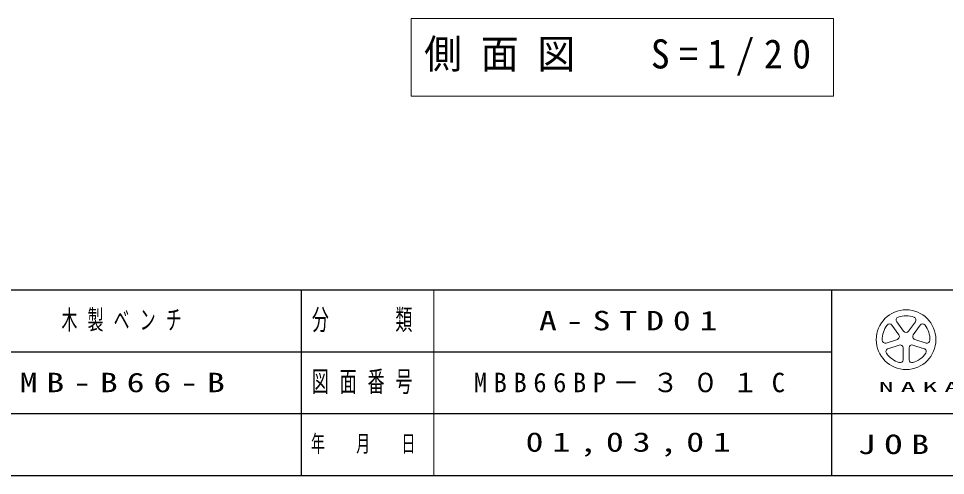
# Model space of a CAD drawing. Units: millimetres on the paper, scale 1:20. Extents: x -365 to 0, y 0 to 257.
# Drawn here: x -162 to -57.1, y 0 to 51.7 of the extents above; entities that cross this region are included whole.
import ezdxf

# ---------------------------------------------------------------- set-up
doc = ezdxf.new("R2010")
doc.units = ezdxf.units.MM
doc.layers.add('LY_1', color=3, linetype='Continuous', lineweight=25)
doc.layers.add('LY_4', color=7, linetype='Continuous', lineweight=13)
doc.styles.add('ＭＳ ゴシック', font='')
doc.styles.get('ＭＳ ゴシック').set_extended_font_data('MS Gothic')

msp = doc.modelspace()

# ---------------------------------------------------------------- linework, layer by layer
at = {"layer": 'LY_1', "color": 7, "lineweight": 13}
for p, q in [((-117.58, 51.695), (-117.58, 42.895)), ((-69.78, 51.695), (-117.58, 51.695)), ((-69.78, 42.895), (-69.78, 51.695)), ((-117.58, 42.895), (-69.78, 42.895))]:
    msp.add_line(p, q, dxfattribs=at)
at = {"layer": 'LY_4', "color": 20, "lineweight": 25}
for p, q in [((-365, 21), (0, 21)), ((-365, 0), (0, 0))]:
    msp.add_line(p, q, dxfattribs=at)
at = {"layer": 'LY_4', "color": 3, "lineweight": 25}
for p, q in [((-130, 21), (-130, 0)), ((-70, 21), (-70, 0)), ((-182.5, 14), (-70, 14)), ((-237.5, 7), (0, 7))]:
    msp.add_line(p, q, dxfattribs=at)
at = {"layer": 'LY_4'}
for p, q in [((-115, 21), (-115, 0)), ((-62.39, 15.917), (-63.175, 16.997)), ((-62.629, 17.393), (-61.844, 16.313)), ((-61.298, 16.313), (-60.513, 17.393)), ((-59.967, 16.997), (-60.752, 15.917)), ((-63.828, 14.985), (-62.559, 15.397)), ((-62.35, 14.755), (-63.62, 14.343)), ((-59.522, 14.343), (-60.792, 14.755)), ((-60.583, 15.397), (-59.313, 14.985)), ((-61.908, 13.099), (-61.908, 14.434)), ((-61.233, 14.434), (-61.233, 13.099))]:
    msp.add_line(p, q, dxfattribs=at)
msp.add_circle((-61.571, 15.363), 3.375, dxfattribs=at)
for centre, radius, start, end in [((-62.356, 17.592), 0.338, 109.39847, 215.99997), ((-61.571, 15.363), 2.7, 70.60155, 109.39847), ((-60.786, 17.592), 0.338, 324, 70.60155), ((-61.571, 15.363), 2.7, 142.60154, 181.39846), ((-63.448, 16.798), 0.338, 35.99999, 142.60154), ((-59.694, 16.798), 0.338, 37.39846, 143.99995), ((-61.571, 15.363), 2.7, 358.60155, 37.39847), ((-62.663, 15.718), 0.338, 287.99998, 35.99999), ((-61.571, 16.512), 0.338, 215.99998, 324), ((-60.479, 15.718), 0.338, 143.99996, 251.99999), ((-63.933, 15.306), 0.338, 181.39848, 287.99997), ((-62.246, 14.434), 0.338, 359.99997, 107.99999), ((-60.896, 14.434), 0.338, 71.99997, 179.99999), ((-59.209, 15.306), 0.338, 252.00001, 358.60156), ((-63.516, 14.022), 0.338, 107.99999, 214.60154), ((-61.571, 15.363), 2.7, 214.60156, 253.39848), ((-61.571, 15.363), 2.7, 286.60155, 325.39847), ((-59.626, 14.022), 0.338, 325.39847, 71.99996), ((-62.246, 13.099), 0.338, 253.39847, 359.99997), ((-60.896, 13.099), 0.338, 179.99999, 286.60154)]:
    msp.add_arc(centre, radius, start, end, dxfattribs=at)

# ---------------------------------------------------------------- texts
at = {"layer": 'LY_1', "color": 7, "attachment_point": 5, "style": 'ＭＳ ゴシック'}
for s, insert, char_height in [('\\T1.5;\\W0.95;側面図\u3000S=1/20', (-93.68, 47.295), 3.299), ('\\T1.64;\\W0.6;木製ベンチ', (-149.75, 17.5), 2.199), ('\\T1.5;\\W1.35;A-STD01', (-92.5, 17.5), 2.199), ('\\T1.5;\\W1.35;MB-B66-B', (-149.75, 10.5), 2.199), ('\\T1.5;MBB66BP－３０１C', (-92.5, 10.5), 2.199), ('\\T1.5;\\W1.35;01,03,01', (-92.5, 3.5), 2.199)]:
    msp.add_mtext(s, dxfattribs=dict(at, insert=insert, char_height=char_height))
at = {"layer": 'LY_4', "attachment_point": 5, "style": 'ＭＳ ゴシック'}
for s, insert, char_height in [('\\T1.64;\\W0.6;分\u3000\u3000類', (-122.5, 17.5), 2.346), ('\\T1.64;\\W0.6;図面番号', (-122.5, 10.5), 2.346), ('\\T1.5;\\W2.2;NAKAMURA\\~MFG.CORPORATION', (-35, 10), 1.1), ('\\T1.64;\\W0.6;年\u3000月\u3000日', (-122.5, 3.5), 1.906), ('\\T1.5;\\W1.35;JOB', (-62.5, 3.5), 2.199)]:
    msp.add_mtext(s, dxfattribs=dict(at, insert=insert, char_height=char_height))

doc.saveas('drawing.dxf')
